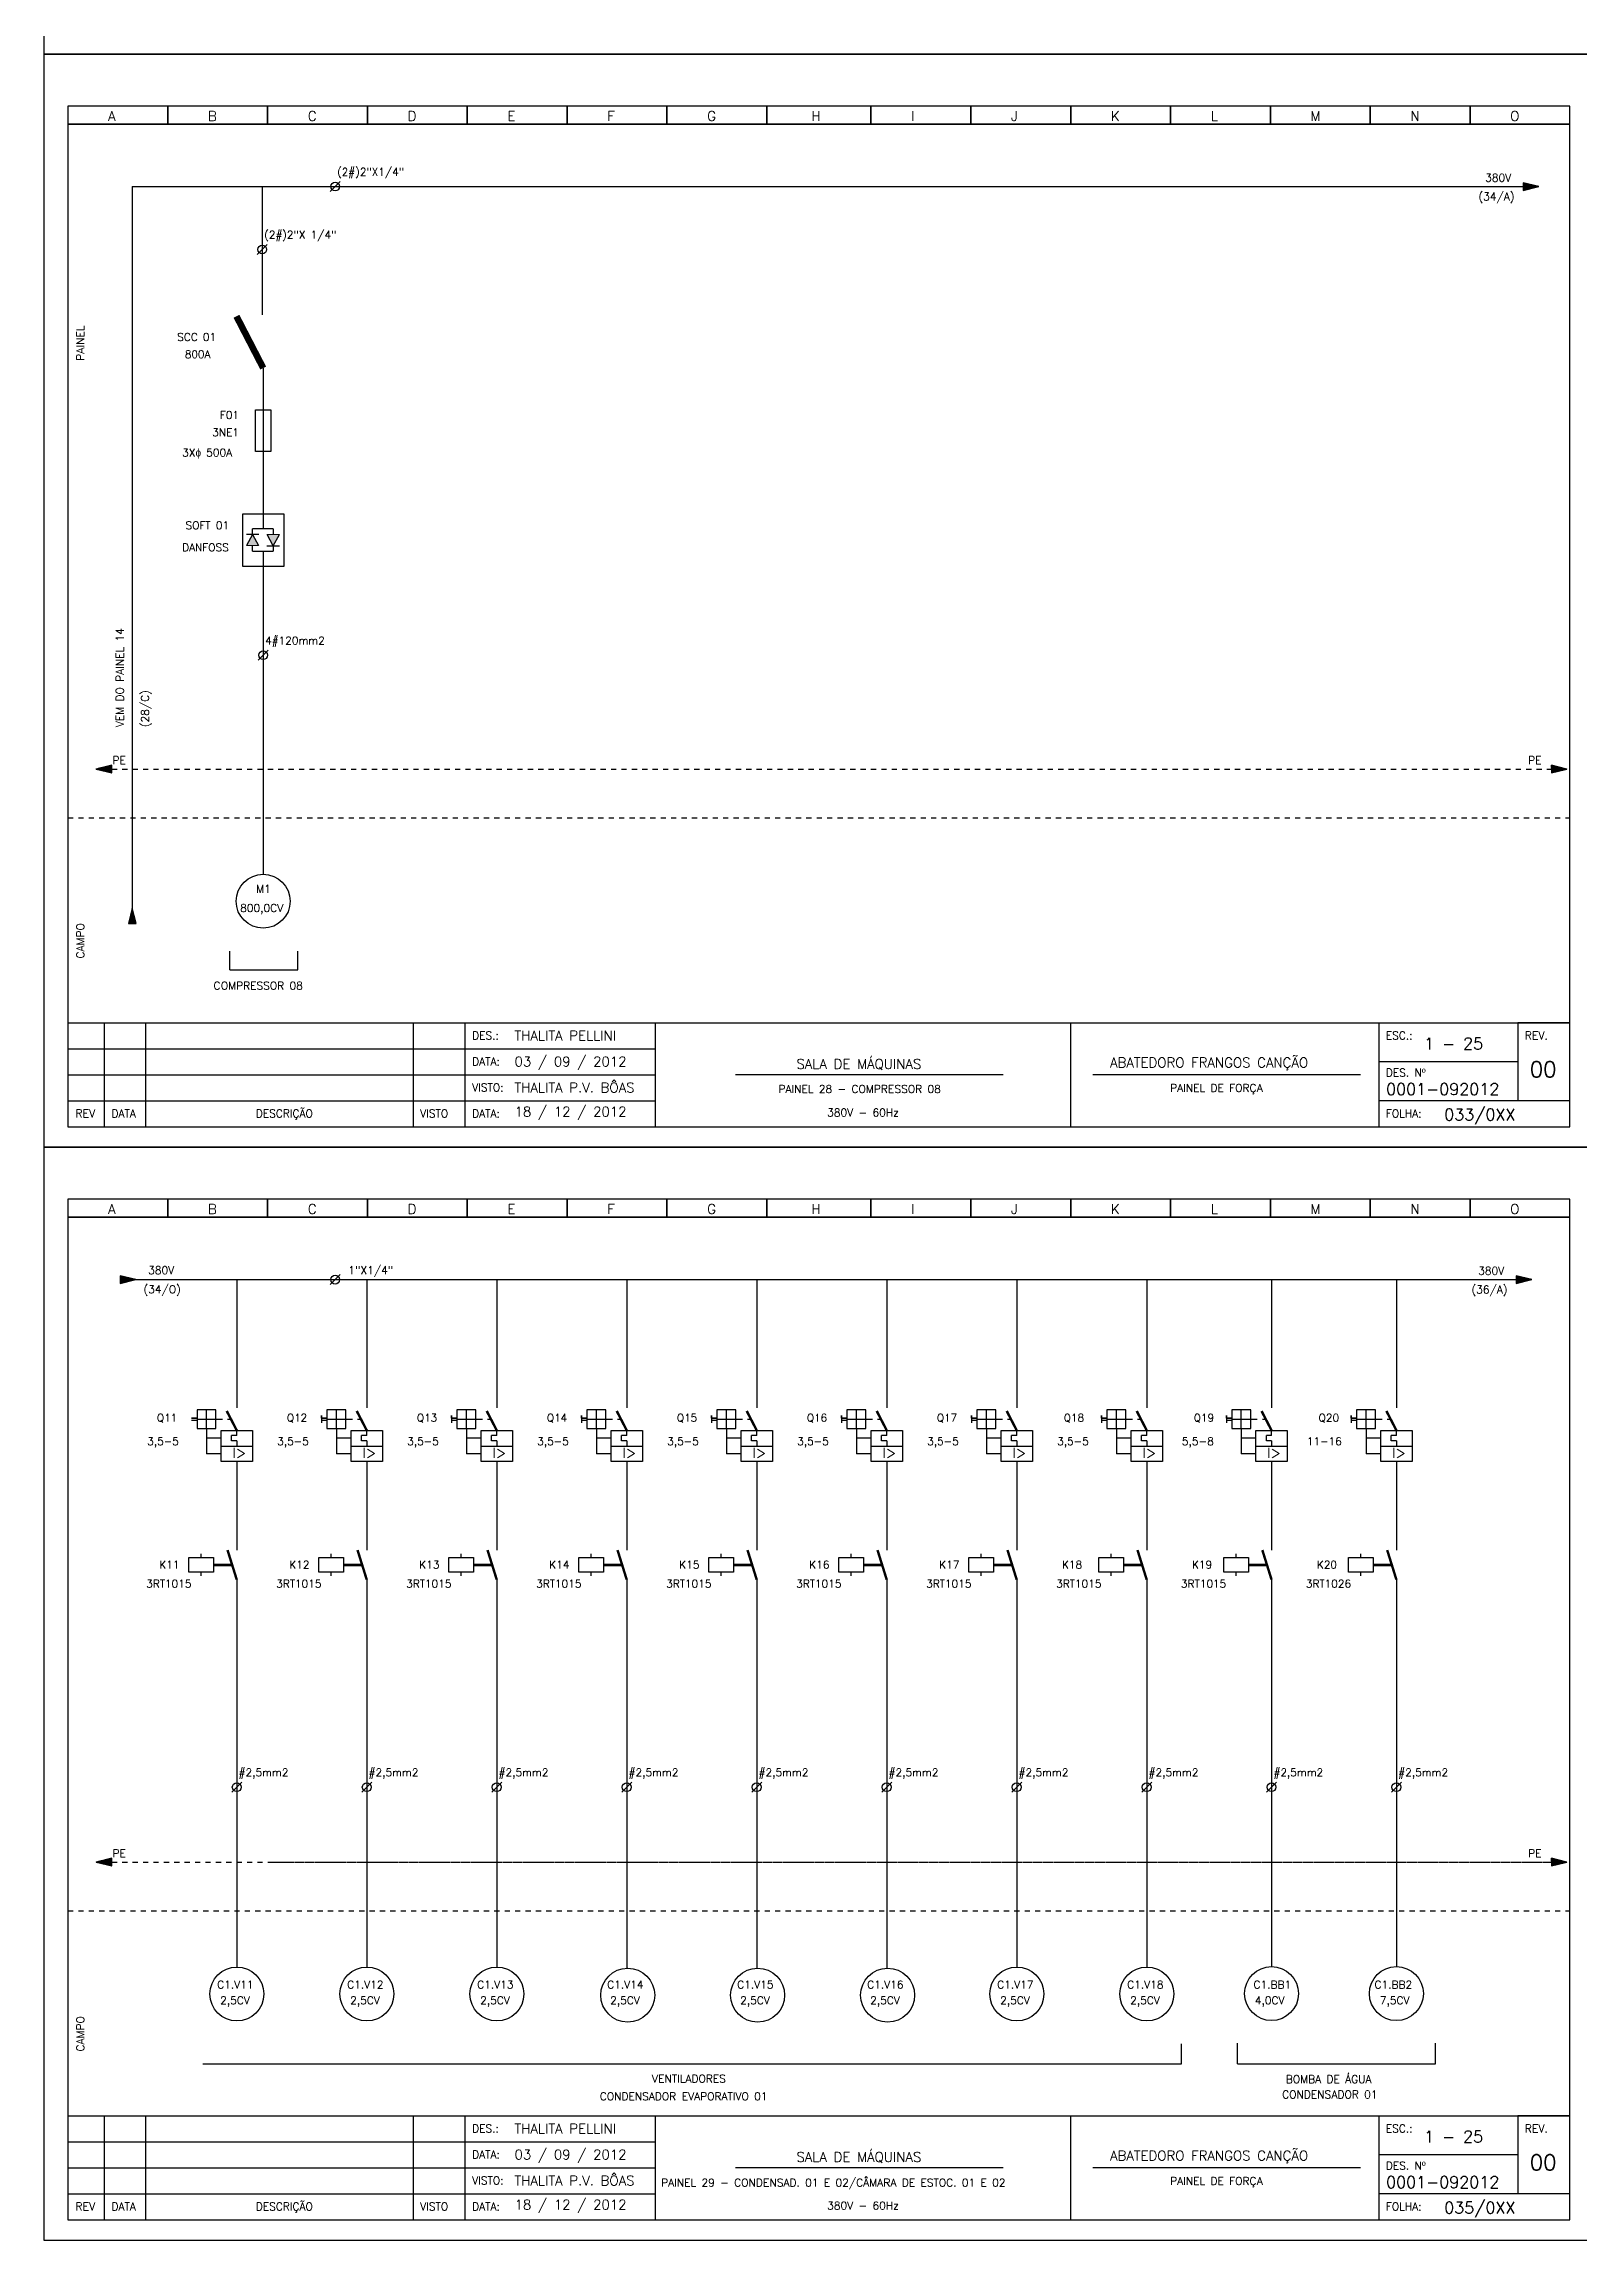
# Model space of a CAD drawing. Header units: millimetres. Extents: x 1974 to 2560, y 1429 to 1567.
# Drawn here: x 2202.2 to 2231.72, y 1470.58 to 1512.83 of the extents above; entities that cross this region are included whole.
import ezdxf

# ---------------------------------------------------------------- set-up
doc = ezdxf.new("R2010")
doc.units = ezdxf.units.MM
for name, pattern in [('DASHDOT2', [0.5, 0.25, -0.125, 0, -0.125]), ('DASHED', [0.75, 0.5, -0.25]), ('HIDDEN2', [0.1875, 0.125, -0.0625])]:
    doc.linetypes.add(name, pattern=pattern)
for name, color, linetype in [('1', 5, 'Continuous'), ('ALIMENTAÇÃO', 6, 'Continuous'), ('CONECTOR_SAK', 2, 'Continuous'), ('DISJUNTOR', 5, 'Continuous'), ('EQUIPAMENTOS', 5, 'Continuous'), ('MARGEM', 1, 'Continuous'), ('MOTORES', 5, 'Continuous'), ('PAINEL', 7, 'Continuous'), ('soft', 5, 'Continuous'), ('TERRA', 3, 'DASHED'), ('TEXTO', 4, 'Continuous'), ('TEXTO_2', 5, 'Continuous'), ('TIMBRE', 7, 'Continuous')]:
    doc.layers.add(name, color=color, linetype=linetype)
doc.styles.add('REGUA60', font='romans.shx', dxfattribs={"height": 2})
doc.styles.add('ROMANC', font='romanc.shx', dxfattribs={"height": 0.55})
doc.styles.add('ROMANS', font='romans.shx', dxfattribs={"height": 37})

# ---------------------------------------------------------------- blocks, each defined once
blk = doc.blocks.new('soft')
at = {"layer": 'soft'}
h = blk.add_hatch(color=7, dxfattribs=at)
h.paths.add_polyline_path([(-0.206, -0.385), (-0.323, -0.602), (-0.088, -0.602)])
h.paths.add_polyline_path([(0.194, -0.609), (0.312, -0.391), (0.077, -0.391)])
for p, q in [((0.403, 0), (-0.397, 0)), ((-0.397, 0), (-0.397, -1)), ((0.403, -1), (0.403, 0)), ((-0.206, -0.385), (-0.323, -0.602)), ((-0.206, -0.385), (-0.088, -0.602)), ((0.194, -0.609), (0.077, -0.391)), ((0.194, -0.609), (0.312, -0.391)), ((-0.397, -1), (0.403, -1))]:
    blk.add_line(p, q, dxfattribs=at)
at = {"layer": 'soft', "color": 7}
for p, q in [((0, 0), (0, -0.282)), ((-0.083, -0.385), (-0.323, -0.385)), ((-0.206, -0.385), (-0.206, -0.282)), ((0.194, -0.282), (-0.206, -0.282)), ((0.194, -0.282), (0.194, -0.391)), ((-0.206, -0.711), (-0.206, -0.602)), ((-0.206, -0.711), (0.194, -0.711)), ((0, -0.711), (0, -1)), ((0.072, -0.609), (0.312, -0.609)), ((0.194, -0.609), (0.194, -0.711))]:
    blk.add_line(p, q, dxfattribs=at)
at = {"layer": 'soft', "lineweight": 20}
for p, q in [((0.312, -0.391), (0.077, -0.391)), ((-0.323, -0.602), (-0.088, -0.602))]:
    blk.add_line(p, q, dxfattribs=at)

msp = doc.modelspace()

# ---------------------------------------------------------------- hatches: boundary and pattern name
at = {"layer": 'EQUIPAMENTOS'}
for points in [[(2230.95, 1510.084), (2230.65, 1510.159), (2230.65, 1510.009)], [(2203.975, 1495.907), (2203.9, 1496.207), (2203.825, 1495.907)], [(2203.975, 1495.907), (2203.9, 1496.207), (2203.825, 1495.907)], [(2203.968, 1489.059), (2203.668, 1489.134), (2203.668, 1488.984)], [(2230.815, 1489.059), (2230.515, 1489.134), (2230.515, 1488.984)]]:
    msp.add_hatch(color=256, dxfattribs=at).paths.add_polyline_path(points)
at = {"layer": 'TERRA'}
h = msp.add_hatch(dxfattribs=at)
h.set_pattern_fill('ANSI31', color=256, scale=0.004, angle=180, style=0)
h.set_pattern_definition([(225, (2260.4614149, 1547.50084864), (0.0003535533906, -0.0003535533906), [])])
h.paths.add_polyline_path([(2203.207, 1498.881), (2203.507, 1498.881), (2203.507, 1498.956)])
h.paths.add_polyline_path([(2203.507, 1498.806), (2203.507, 1498.881), (2203.207, 1498.881)])
h = msp.add_hatch(dxfattribs=at)
h.set_pattern_fill('ANSI31', color=256, scale=0.004, style=0)
h.set_pattern_definition([(45, (2174.2369607, 1450.2612611), (-0.0003535533906, 0.0003535533906), [])])
h.paths.add_polyline_path([(2231.491, 1498.881), (2231.191, 1498.881), (2231.191, 1498.806)])
h.paths.add_polyline_path([(2231.191, 1498.956), (2231.191, 1498.881), (2231.491, 1498.881)])
h = msp.add_hatch(dxfattribs=at)
h.set_pattern_fill('ANSI31', color=256, scale=0.004, angle=180, style=0)
h.set_pattern_definition([(225, (2260.4614149, 1526.47584864), (0.0003535533906, -0.0003535533906), [])])
h.paths.add_polyline_path([(2203.207, 1477.856), (2203.507, 1477.856), (2203.507, 1477.931)])
h.paths.add_polyline_path([(2203.507, 1477.781), (2203.507, 1477.856), (2203.207, 1477.856)])
h = msp.add_hatch(dxfattribs=at)
h.set_pattern_fill('ANSI31', color=256, scale=0.004, style=0)
h.set_pattern_definition([(45, (2174.2369607, 1429.2362611), (-0.0003535533906, 0.0003535533906), [])])
h.paths.add_polyline_path([(2231.491, 1477.856), (2231.191, 1477.856), (2231.191, 1477.781)])
h.paths.add_polyline_path([(2231.191, 1477.931), (2231.191, 1477.856), (2231.491, 1477.856)])

# ---------------------------------------------------------------- linework, layer by layer
for p, q in [((2205.778, 1495.016), (2205.778, 1495.38)), ((2205.778, 1495.016), (2207.085, 1495.016)), ((2207.085, 1495.016), (2207.085, 1495.38)), ((2231.547, 1493.997), (2230.547, 1493.997)), ((2224.076, 1473.973), (2224.076, 1474.36)), ((2225.156, 1473.973), (2225.156, 1474.369)), ((2228.963, 1473.973), (2228.963, 1474.369)), ((2205.255, 1473.973), (2224.076, 1473.973)), ((2225.156, 1473.973), (2228.963, 1473.973)), ((2231.547, 1472.972), (2230.547, 1472.972))]:
    msp.add_line(p, q)
at = {"layer": '1'}
for p, q in [((2205.145, 1486.396), (2205.041, 1486.396)), ((2205.041, 1486.396), (2205.145, 1486.396)), ((2205.041, 1486.354), (2205.145, 1486.354)), ((2205.509, 1486.557), (2205.145, 1486.557)), ((2205.145, 1486.557), (2205.145, 1486.193)), ((2205.145, 1486.375), (2205.509, 1486.375)), ((2205.145, 1486.193), (2205.509, 1486.193)), ((2205.327, 1486.193), (2205.327, 1486.557)), ((2205.509, 1486.193), (2205.509, 1486.557)), ((2207.541, 1486.448), (2207.541, 1486.302)), ((2207.541, 1486.396), (2207.541, 1486.448)), ((2207.645, 1486.396), (2207.541, 1486.396)), ((2207.541, 1486.396), (2207.645, 1486.396)), ((2207.541, 1486.354), (2207.645, 1486.354)), ((2208.009, 1486.557), (2207.645, 1486.557)), ((2207.645, 1486.557), (2207.645, 1486.193)), ((2207.645, 1486.375), (2208.009, 1486.375)), ((2207.645, 1486.193), (2208.009, 1486.193)), ((2207.827, 1486.193), (2207.827, 1486.557)), ((2208.009, 1486.193), (2208.009, 1486.557)), ((2210.041, 1486.448), (2210.041, 1486.302)), ((2210.041, 1486.396), (2210.041, 1486.448)), ((2210.145, 1486.396), (2210.041, 1486.396)), ((2210.041, 1486.396), (2210.145, 1486.396)), ((2210.041, 1486.354), (2210.145, 1486.354)), ((2210.509, 1486.557), (2210.145, 1486.557)), ((2210.145, 1486.557), (2210.145, 1486.193)), ((2210.145, 1486.375), (2210.509, 1486.375)), ((2210.145, 1486.193), (2210.509, 1486.193)), ((2210.327, 1486.193), (2210.327, 1486.557)), ((2210.509, 1486.193), (2210.509, 1486.557)), ((2212.541, 1486.448), (2212.541, 1486.302)), ((2212.541, 1486.396), (2212.541, 1486.448)), ((2212.645, 1486.396), (2212.541, 1486.396)), ((2212.541, 1486.396), (2212.645, 1486.396)), ((2212.541, 1486.354), (2212.645, 1486.354)), ((2213.009, 1486.557), (2212.645, 1486.557)), ((2212.645, 1486.557), (2212.645, 1486.193)), ((2212.645, 1486.375), (2213.009, 1486.375)), ((2212.645, 1486.193), (2213.009, 1486.193)), ((2212.827, 1486.193), (2212.827, 1486.557)), ((2213.009, 1486.193), (2213.009, 1486.557)), ((2215.041, 1486.448), (2215.041, 1486.302)), ((2215.041, 1486.396), (2215.041, 1486.448)), ((2215.145, 1486.396), (2215.041, 1486.396)), ((2215.041, 1486.396), (2215.145, 1486.396)), ((2215.041, 1486.354), (2215.145, 1486.354)), ((2215.509, 1486.557), (2215.145, 1486.557)), ((2215.145, 1486.557), (2215.145, 1486.193)), ((2215.145, 1486.375), (2215.509, 1486.375)), ((2215.145, 1486.193), (2215.509, 1486.193)), ((2215.327, 1486.193), (2215.327, 1486.557)), ((2215.509, 1486.193), (2215.509, 1486.557)), ((2217.541, 1486.448), (2217.541, 1486.302)), ((2217.541, 1486.396), (2217.541, 1486.448)), ((2217.645, 1486.396), (2217.541, 1486.396)), ((2217.541, 1486.396), (2217.645, 1486.396)), ((2217.541, 1486.354), (2217.645, 1486.354)), ((2218.009, 1486.557), (2217.645, 1486.557)), ((2217.645, 1486.557), (2217.645, 1486.193)), ((2217.645, 1486.375), (2218.009, 1486.375)), ((2217.645, 1486.193), (2218.009, 1486.193)), ((2217.827, 1486.193), (2217.827, 1486.557)), ((2218.009, 1486.193), (2218.009, 1486.557)), ((2220.041, 1486.448), (2220.041, 1486.302)), ((2220.041, 1486.396), (2220.041, 1486.448)), ((2220.145, 1486.396), (2220.041, 1486.396)), ((2220.041, 1486.396), (2220.145, 1486.396)), ((2220.041, 1486.354), (2220.145, 1486.354)), ((2220.509, 1486.557), (2220.145, 1486.557)), ((2220.145, 1486.557), (2220.145, 1486.193)), ((2220.145, 1486.375), (2220.509, 1486.375)), ((2220.145, 1486.193), (2220.509, 1486.193)), ((2220.327, 1486.193), (2220.327, 1486.557)), ((2220.509, 1486.193), (2220.509, 1486.557)), ((2222.541, 1486.448), (2222.541, 1486.302)), ((2222.541, 1486.396), (2222.541, 1486.448)), ((2222.645, 1486.396), (2222.541, 1486.396)), ((2222.541, 1486.396), (2222.645, 1486.396)), ((2222.541, 1486.354), (2222.645, 1486.354)), ((2223.009, 1486.557), (2222.645, 1486.557)), ((2222.645, 1486.557), (2222.645, 1486.193)), ((2222.645, 1486.375), (2223.009, 1486.375)), ((2222.645, 1486.193), (2223.009, 1486.193)), ((2222.827, 1486.193), (2222.827, 1486.557)), ((2223.009, 1486.193), (2223.009, 1486.557)), ((2224.942, 1486.448), (2224.942, 1486.302)), ((2224.942, 1486.396), (2224.942, 1486.448)), ((2225.046, 1486.396), (2224.942, 1486.396)), ((2224.942, 1486.396), (2225.046, 1486.396)), ((2224.942, 1486.354), (2225.046, 1486.354)), ((2225.41, 1486.557), (2225.046, 1486.557)), ((2225.046, 1486.557), (2225.046, 1486.193)), ((2225.046, 1486.375), (2225.41, 1486.375)), ((2225.046, 1486.193), (2225.41, 1486.193)), ((2225.228, 1486.193), (2225.228, 1486.557)), ((2225.41, 1486.193), (2225.41, 1486.557)), ((2227.343, 1486.448), (2227.343, 1486.302)), ((2227.343, 1486.396), (2227.343, 1486.448)), ((2227.447, 1486.396), (2227.343, 1486.396)), ((2227.343, 1486.396), (2227.447, 1486.396)), ((2227.343, 1486.354), (2227.447, 1486.354)), ((2227.811, 1486.557), (2227.447, 1486.557)), ((2227.447, 1486.557), (2227.447, 1486.193)), ((2227.447, 1486.375), (2227.811, 1486.375)), ((2227.447, 1486.193), (2227.811, 1486.193)), ((2227.629, 1486.193), (2227.629, 1486.557)), ((2227.811, 1486.193), (2227.811, 1486.557))]:
    msp.add_line(p, q, dxfattribs=at)
at = {"layer": 'ALIMENTAÇÃO', "color": 6}
for p, q in [((2206.4, 1510.084), (2206.4, 1507.62)), ((2206.418, 1506.594), (2206.418, 1503.498)), ((2206.418, 1503.068), (2206.418, 1496.858)), ((2205.909, 1489.059), (2205.909, 1486.595)), ((2208.409, 1489.059), (2208.409, 1486.595)), ((2210.909, 1489.059), (2210.909, 1486.595)), ((2213.409, 1489.059), (2213.409, 1486.595)), ((2215.909, 1489.059), (2215.909, 1486.595)), ((2218.409, 1489.059), (2218.409, 1486.595)), ((2220.909, 1489.059), (2220.909, 1486.595)), ((2223.409, 1489.059), (2223.409, 1486.595)), ((2225.81, 1489.059), (2225.81, 1486.595)), ((2228.211, 1489.059), (2228.211, 1486.595)), ((2205.909, 1485.557), (2205.909, 1483.852)), ((2208.409, 1485.557), (2208.409, 1483.852)), ((2210.909, 1485.557), (2210.909, 1483.852)), ((2213.409, 1485.557), (2213.409, 1483.852)), ((2215.909, 1485.557), (2215.909, 1483.852)), ((2218.409, 1485.557), (2218.409, 1483.852)), ((2220.909, 1485.557), (2220.909, 1483.852)), ((2223.409, 1485.557), (2223.409, 1483.852)), ((2225.81, 1485.557), (2225.81, 1483.852)), ((2228.211, 1485.557), (2228.211, 1483.852)), ((2205.909, 1483.289), (2205.909, 1475.837)), ((2208.409, 1483.289), (2208.409, 1475.837)), ((2210.909, 1483.289), (2210.909, 1475.837)), ((2213.409, 1483.289), (2213.409, 1475.814)), ((2215.909, 1483.289), (2215.909, 1475.814)), ((2218.409, 1483.289), (2218.409, 1475.814)), ((2220.909, 1483.289), (2220.909, 1475.837)), ((2223.409, 1483.289), (2223.409, 1475.837)), ((2225.81, 1483.289), (2225.81, 1479.295)), ((2228.211, 1483.289), (2228.211, 1479.295)), ((2225.81, 1479.295), (2225.81, 1475.846)), ((2228.211, 1479.295), (2228.211, 1475.846))]:
    msp.add_line(p, q, dxfattribs=at)
at = {"layer": 'CONECTOR_SAK'}
for p, q in [((2207.898, 1510.181), (2207.707, 1509.988)), ((2206.496, 1508.971), (2206.305, 1508.778)), ((2206.514, 1501.165), (2206.323, 1500.973)), ((2207.898, 1489.156), (2207.707, 1488.963)), ((2206.005, 1479.392), (2205.814, 1479.199)), ((2208.505, 1479.392), (2208.314, 1479.199)), ((2211.005, 1479.392), (2210.814, 1479.199)), ((2213.505, 1479.392), (2213.314, 1479.199)), ((2216.005, 1479.392), (2215.814, 1479.199)), ((2218.505, 1479.392), (2218.314, 1479.199)), ((2221.005, 1479.392), (2220.814, 1479.199)), ((2223.505, 1479.392), (2223.314, 1479.199)), ((2225.906, 1479.392), (2225.715, 1479.199)), ((2228.307, 1479.392), (2228.116, 1479.199))]:
    msp.add_line(p, q, dxfattribs=at)
for centre in [(2207.802, 1510.084), (2206.4, 1508.874), (2206.418, 1501.069), (2207.802, 1489.059), (2205.909, 1479.295), (2208.409, 1479.295), (2210.909, 1479.295), (2213.409, 1479.295), (2215.909, 1479.295), (2218.409, 1479.295), (2220.909, 1479.295), (2223.409, 1479.295), (2225.81, 1479.295), (2228.211, 1479.295)]:
    msp.add_circle(centre, 0.0846, dxfattribs=at)
at = {"layer": 'DISJUNTOR'}
for p, q in [((2205.327, 1486.193), (2205.327, 1485.707)), ((2205.91, 1486.058), (2205.91, 1486.158)), ((2207.827, 1486.193), (2207.827, 1485.707)), ((2208.41, 1486.058), (2208.41, 1486.158)), ((2210.327, 1486.193), (2210.327, 1485.707)), ((2210.91, 1486.058), (2210.91, 1486.158)), ((2212.827, 1486.193), (2212.827, 1485.707)), ((2213.41, 1486.058), (2213.41, 1486.158)), ((2215.327, 1486.193), (2215.327, 1485.707)), ((2215.91, 1486.058), (2215.91, 1486.158)), ((2217.827, 1486.193), (2217.827, 1485.707)), ((2218.41, 1486.058), (2218.41, 1486.158)), ((2220.327, 1486.193), (2220.327, 1485.707)), ((2220.91, 1486.058), (2220.91, 1486.158)), ((2222.827, 1486.193), (2222.827, 1485.707)), ((2223.41, 1486.058), (2223.41, 1486.158)), ((2225.228, 1486.193), (2225.228, 1485.707)), ((2225.811, 1486.058), (2225.811, 1486.158)), ((2227.629, 1486.193), (2227.629, 1485.707)), ((2228.212, 1486.058), (2228.212, 1486.158)), ((2205.609, 1486.007), (2205.327, 1486.007)), ((2205.61, 1485.858), (2206.21, 1485.858)), ((2205.91, 1486.058), (2205.81, 1486.058)), ((2205.81, 1485.958), (2205.81, 1486.058)), ((2205.91, 1485.958), (2205.81, 1485.958)), ((2205.91, 1485.958), (2205.91, 1485.858)), ((2208.109, 1486.007), (2207.827, 1486.007)), ((2208.11, 1485.858), (2208.71, 1485.858)), ((2208.41, 1486.058), (2208.31, 1486.058)), ((2208.31, 1485.958), (2208.31, 1486.058)), ((2208.41, 1485.958), (2208.31, 1485.958)), ((2208.41, 1485.958), (2208.41, 1485.858)), ((2210.609, 1486.007), (2210.327, 1486.007)), ((2210.61, 1485.858), (2211.21, 1485.858)), ((2210.91, 1486.058), (2210.81, 1486.058)), ((2210.81, 1485.958), (2210.81, 1486.058)), ((2210.91, 1485.958), (2210.81, 1485.958)), ((2210.91, 1485.958), (2210.91, 1485.858)), ((2213.109, 1486.007), (2212.827, 1486.007)), ((2213.11, 1485.858), (2213.71, 1485.858)), ((2213.41, 1486.058), (2213.31, 1486.058)), ((2213.31, 1485.958), (2213.31, 1486.058)), ((2213.41, 1485.958), (2213.31, 1485.958)), ((2213.41, 1485.958), (2213.41, 1485.858)), ((2215.609, 1486.007), (2215.327, 1486.007)), ((2215.61, 1485.858), (2216.21, 1485.858)), ((2215.91, 1486.058), (2215.81, 1486.058)), ((2215.81, 1485.958), (2215.81, 1486.058)), ((2215.91, 1485.958), (2215.81, 1485.958)), ((2215.91, 1485.958), (2215.91, 1485.858)), ((2218.109, 1486.007), (2217.827, 1486.007)), ((2218.11, 1485.858), (2218.71, 1485.858)), ((2218.41, 1486.058), (2218.31, 1486.058)), ((2218.31, 1485.958), (2218.31, 1486.058)), ((2218.41, 1485.958), (2218.31, 1485.958)), ((2218.41, 1485.958), (2218.41, 1485.858)), ((2220.609, 1486.007), (2220.327, 1486.007)), ((2220.61, 1485.858), (2221.21, 1485.858)), ((2220.91, 1486.058), (2220.81, 1486.058)), ((2220.81, 1485.958), (2220.81, 1486.058)), ((2220.91, 1485.958), (2220.81, 1485.958)), ((2220.91, 1485.958), (2220.91, 1485.858)), ((2223.109, 1486.007), (2222.827, 1486.007)), ((2223.11, 1485.858), (2223.71, 1485.858)), ((2223.41, 1486.058), (2223.31, 1486.058)), ((2223.31, 1485.958), (2223.31, 1486.058)), ((2223.41, 1485.958), (2223.31, 1485.958)), ((2223.41, 1485.958), (2223.41, 1485.858)), ((2225.51, 1486.007), (2225.228, 1486.007)), ((2225.511, 1485.858), (2226.111, 1485.858)), ((2225.811, 1486.058), (2225.711, 1486.058)), ((2225.711, 1485.958), (2225.711, 1486.058)), ((2225.811, 1485.958), (2225.711, 1485.958)), ((2225.811, 1485.958), (2225.811, 1485.858)), ((2227.911, 1486.007), (2227.629, 1486.007)), ((2227.912, 1485.858), (2228.512, 1485.858)), ((2228.212, 1486.058), (2228.112, 1486.058)), ((2228.112, 1485.958), (2228.112, 1486.058)), ((2228.212, 1485.958), (2228.112, 1485.958)), ((2228.212, 1485.958), (2228.212, 1485.858)), ((2205.609, 1485.707), (2205.327, 1485.707)), ((2208.109, 1485.707), (2207.827, 1485.707)), ((2210.609, 1485.707), (2210.327, 1485.707)), ((2213.109, 1485.707), (2212.827, 1485.707)), ((2215.609, 1485.707), (2215.327, 1485.707)), ((2218.109, 1485.707), (2217.827, 1485.707)), ((2220.609, 1485.707), (2220.327, 1485.707)), ((2223.109, 1485.707), (2222.827, 1485.707)), ((2225.51, 1485.707), (2225.228, 1485.707)), ((2227.911, 1485.707), (2227.629, 1485.707))]:
    msp.add_line(p, q, dxfattribs=at)
at = {"layer": 'DISJUNTOR', "linetype": 'HIDDEN2'}
for p, q in [((2205.509, 1486.375), (2205.809, 1486.375)), ((2208.009, 1486.375), (2208.309, 1486.375)), ((2210.509, 1486.375), (2210.809, 1486.375)), ((2213.009, 1486.375), (2213.309, 1486.375)), ((2215.509, 1486.375), (2215.809, 1486.375)), ((2218.009, 1486.375), (2218.309, 1486.375)), ((2220.509, 1486.375), (2220.809, 1486.375)), ((2223.009, 1486.375), (2223.309, 1486.375)), ((2225.41, 1486.375), (2225.71, 1486.375)), ((2227.811, 1486.375), (2228.111, 1486.375))]:
    msp.add_line(p, q, dxfattribs=at)
at = {"layer": 'DISJUNTOR'}
for points, const_width in [([(2206.418, 1506.594), (2205.904, 1507.589)], 0.126), ([(2205.91, 1486.158), (2205.717, 1486.532)], 0.0472), ([(2208.41, 1486.158), (2208.217, 1486.532)], 0.0472), ([(2210.91, 1486.158), (2210.717, 1486.532)], 0.0472), ([(2213.41, 1486.158), (2213.217, 1486.532)], 0.0472), ([(2215.91, 1486.158), (2215.717, 1486.532)], 0.0472), ([(2218.41, 1486.158), (2218.217, 1486.532)], 0.0472), ([(2220.91, 1486.158), (2220.717, 1486.532)], 0.0472), ([(2223.41, 1486.158), (2223.217, 1486.532)], 0.0472), ([(2225.811, 1486.158), (2225.618, 1486.532)], 0.0472), ([(2228.212, 1486.158), (2228.019, 1486.532)], 0.0472)]:
    msp.add_lwpolyline(points, dxfattribs=dict(at, const_width=const_width))
for points in [[(2205.61, 1486.158), (2206.21, 1486.158), (2206.21, 1485.558), (2205.61, 1485.558)], [(2208.11, 1486.158), (2208.71, 1486.158), (2208.71, 1485.558), (2208.11, 1485.558)], [(2210.61, 1486.158), (2211.21, 1486.158), (2211.21, 1485.558), (2210.61, 1485.558)], [(2213.11, 1486.158), (2213.71, 1486.158), (2213.71, 1485.558), (2213.11, 1485.558)], [(2215.61, 1486.158), (2216.21, 1486.158), (2216.21, 1485.558), (2215.61, 1485.558)], [(2218.11, 1486.158), (2218.71, 1486.158), (2218.71, 1485.558), (2218.11, 1485.558)], [(2220.61, 1486.158), (2221.21, 1486.158), (2221.21, 1485.558), (2220.61, 1485.558)], [(2223.11, 1486.158), (2223.71, 1486.158), (2223.71, 1485.558), (2223.11, 1485.558)], [(2225.511, 1486.158), (2226.111, 1486.158), (2226.111, 1485.558), (2225.511, 1485.558)], [(2227.912, 1486.158), (2228.512, 1486.158), (2228.512, 1485.558), (2227.912, 1485.558)]]:
    msp.add_lwpolyline(points, close=True, dxfattribs=at)
at = {"layer": 'EQUIPAMENTOS'}
for p, q in [((2203.9, 1510.084), (2230.95, 1510.084)), ((2203.968, 1489.059), (2230.815, 1489.059)), ((2205.227, 1483.713), (2205.227, 1483.784)), ((2207.727, 1483.713), (2207.727, 1483.784)), ((2210.227, 1483.713), (2210.227, 1483.784)), ((2212.727, 1483.713), (2212.727, 1483.784)), ((2215.227, 1483.713), (2215.227, 1483.784)), ((2217.727, 1483.713), (2217.727, 1483.784)), ((2220.227, 1483.713), (2220.227, 1483.784)), ((2222.727, 1483.713), (2222.727, 1483.784)), ((2225.128, 1483.713), (2225.128, 1483.784)), ((2227.529, 1483.713), (2227.529, 1483.784)), ((2205.227, 1483.363), (2205.227, 1483.434)), ((2205.465, 1483.583), (2205.817, 1483.583)), ((2205.465, 1483.563), (2205.824, 1483.563)), ((2207.727, 1483.363), (2207.727, 1483.434)), ((2207.965, 1483.583), (2208.317, 1483.583)), ((2207.965, 1483.563), (2208.324, 1483.563)), ((2210.227, 1483.363), (2210.227, 1483.434)), ((2210.465, 1483.583), (2210.817, 1483.583)), ((2210.465, 1483.563), (2210.824, 1483.563)), ((2212.727, 1483.363), (2212.727, 1483.434)), ((2212.965, 1483.583), (2213.317, 1483.583)), ((2212.965, 1483.563), (2213.324, 1483.563)), ((2215.227, 1483.363), (2215.227, 1483.434)), ((2215.465, 1483.583), (2215.817, 1483.583)), ((2215.465, 1483.563), (2215.824, 1483.563)), ((2217.727, 1483.363), (2217.727, 1483.434)), ((2217.965, 1483.583), (2218.317, 1483.583)), ((2217.965, 1483.563), (2218.324, 1483.563)), ((2220.227, 1483.363), (2220.227, 1483.434)), ((2220.465, 1483.583), (2220.817, 1483.583)), ((2220.465, 1483.563), (2220.824, 1483.563)), ((2222.727, 1483.363), (2222.727, 1483.434)), ((2222.965, 1483.583), (2223.317, 1483.583)), ((2222.965, 1483.563), (2223.324, 1483.563)), ((2225.128, 1483.363), (2225.128, 1483.434)), ((2225.366, 1483.583), (2225.718, 1483.583)), ((2225.366, 1483.563), (2225.725, 1483.563)), ((2227.529, 1483.363), (2227.529, 1483.434)), ((2227.767, 1483.583), (2228.119, 1483.583)), ((2227.767, 1483.563), (2228.125, 1483.563))]:
    msp.add_line(p, q, dxfattribs=at)
for points in [[(2230.65, 1510.009), (2230.95, 1510.084), (2230.65, 1510.159), (2230.65, 1510.009)], [(2203.975, 1495.907), (2203.9, 1496.207), (2203.825, 1495.907), (2203.975, 1495.907)], [(2203.668, 1488.984), (2203.968, 1489.059), (2203.668, 1489.134), (2203.668, 1488.984)], [(2230.515, 1488.984), (2230.815, 1489.059), (2230.515, 1489.134), (2230.515, 1488.984)]]:
    msp.add_lwpolyline(points, dxfattribs=at)
for points in [[(2206.268, 1505.788), (2206.568, 1505.788), (2206.568, 1504.988), (2206.268, 1504.988)], [(2204.989, 1483.434), (2204.989, 1483.713), (2205.465, 1483.713), (2205.465, 1483.434)], [(2207.489, 1483.434), (2207.489, 1483.713), (2207.965, 1483.713), (2207.965, 1483.434)], [(2209.989, 1483.434), (2209.989, 1483.713), (2210.465, 1483.713), (2210.465, 1483.434)], [(2212.489, 1483.434), (2212.489, 1483.713), (2212.965, 1483.713), (2212.965, 1483.434)], [(2214.989, 1483.434), (2214.989, 1483.713), (2215.465, 1483.713), (2215.465, 1483.434)], [(2217.489, 1483.434), (2217.489, 1483.713), (2217.965, 1483.713), (2217.965, 1483.434)], [(2219.989, 1483.434), (2219.989, 1483.713), (2220.465, 1483.713), (2220.465, 1483.434)], [(2222.489, 1483.434), (2222.489, 1483.713), (2222.965, 1483.713), (2222.965, 1483.434)], [(2224.89, 1483.434), (2224.89, 1483.713), (2225.366, 1483.713), (2225.366, 1483.434)], [(2227.291, 1483.434), (2227.291, 1483.713), (2227.767, 1483.713), (2227.767, 1483.434)]]:
    msp.add_lwpolyline(points, close=True, dxfattribs=at)
at = {"layer": 'EQUIPAMENTOS', "const_width": 0.0472}
for points in [[(2205.909, 1483.289), (2205.732, 1483.857)], [(2208.409, 1483.289), (2208.232, 1483.857)], [(2210.909, 1483.289), (2210.732, 1483.857)], [(2213.409, 1483.289), (2213.232, 1483.857)], [(2215.909, 1483.289), (2215.732, 1483.857)], [(2218.409, 1483.289), (2218.232, 1483.857)], [(2220.909, 1483.289), (2220.732, 1483.857)], [(2223.409, 1483.289), (2223.232, 1483.857)], [(2225.81, 1483.289), (2225.633, 1483.857)], [(2228.211, 1483.289), (2228.034, 1483.857)]]:
    msp.add_lwpolyline(points, dxfattribs=at)
at = {"layer": 'MARGEM', "color": 7}
for points in [[(2202.201, 1512.634), (2231.901, 1512.634), (2231.901, 1533.659), (2202.201, 1533.659)], [(2202.201, 1491.609), (2231.901, 1491.609), (2231.901, 1512.634), (2202.201, 1512.634)], [(2202.201, 1470.584), (2231.901, 1470.584), (2231.901, 1491.609), (2202.201, 1491.609)]]:
    msp.add_lwpolyline(points, close=True, dxfattribs=at)
at = {"layer": 'MOTORES'}
for centre in [(2206.418, 1496.338), (2205.912, 1475.318), (2208.412, 1475.318), (2210.912, 1475.318), (2213.429, 1475.295), (2215.927, 1475.295), (2218.427, 1475.295), (2220.912, 1475.318), (2223.412, 1475.318), (2225.81, 1475.326), (2228.211, 1475.326)]:
    msp.add_circle(centre, 0.519, dxfattribs=at)
at = {"layer": 'PAINEL', "color": 12, "linetype": 'HIDDEN2', "ltscale": 0.005}
for p, q in [((2202.663, 1497.941), (2231.547, 1497.941)), ((2202.663, 1476.916), (2231.547, 1476.916))]:
    msp.add_line(p, q, dxfattribs=at)
at = {"layer": 'soft'}
msp.add_line((2203.9, 1510.084), (2203.9, 1496.207), dxfattribs=at)
at = {"layer": 'TERRA', "linetype": 'DASHDOT2', "ltscale": 0.0025}
for p, q in [((2203.507, 1498.881), (2231.191, 1498.881)), ((2203.507, 1477.856), (2231.191, 1477.856)), ((2203.507, 1477.856), (2231.191, 1477.856)), ((2206.618, 1477.856), (2231.491, 1477.856))]:
    msp.add_line(p, q, dxfattribs=at)
at = {"layer": 'TERRA'}
for points in [[(2203.507, 1498.956), (2203.207, 1498.881), (2203.507, 1498.806), (2203.507, 1498.956)], [(2203.507, 1498.956), (2203.207, 1498.881), (2203.507, 1498.806), (2203.507, 1498.956)], [(2231.191, 1498.806), (2231.491, 1498.881), (2231.191, 1498.956), (2231.191, 1498.806)], [(2231.191, 1498.806), (2231.491, 1498.881), (2231.191, 1498.956), (2231.191, 1498.806)], [(2203.507, 1477.931), (2203.207, 1477.856), (2203.507, 1477.781), (2203.507, 1477.931)], [(2203.507, 1477.931), (2203.207, 1477.856), (2203.507, 1477.781), (2203.507, 1477.931)], [(2231.191, 1477.781), (2231.491, 1477.856), (2231.191, 1477.931), (2231.191, 1477.781)], [(2231.191, 1477.781), (2231.491, 1477.856), (2231.191, 1477.931), (2231.191, 1477.781)]]:
    msp.add_lwpolyline(points, dxfattribs=at)
at = {"layer": 'TIMBRE', "color": 12}
for p, q in [((2231.547, 1511.634), (2202.663, 1511.634)), ((2231.547, 1490.609), (2202.663, 1490.609))]:
    msp.add_line(p, q, dxfattribs=at)
at = {"layer": 'TIMBRE'}
for p, q in [((2202.663, 1493.997), (2231.547, 1493.997)), ((2203.363, 1491.997), (2203.363, 1493.997)), ((2204.163, 1491.997), (2204.163, 1493.997)), ((2209.301, 1493.997), (2209.301, 1491.997)), ((2210.301, 1491.997), (2210.301, 1493.997)), ((2213.954, 1493.997), (2213.954, 1491.997)), ((2221.944, 1493.997), (2221.944, 1491.997)), ((2227.872, 1493.997), (2227.872, 1491.997)), ((2230.547, 1493.997), (2230.547, 1492.497)), ((2202.663, 1493.497), (2213.954, 1493.497)), ((2202.663, 1492.997), (2213.954, 1492.997)), ((2220.648, 1492.997), (2215.504, 1492.997)), ((2227.519, 1492.997), (2222.376, 1492.997)), ((2230.547, 1493.247), (2227.872, 1493.247)), ((2202.663, 1492.497), (2213.954, 1492.497)), ((2231.547, 1492.497), (2227.872, 1492.497)), ((2202.663, 1472.972), (2231.547, 1472.972)), ((2203.363, 1470.972), (2203.363, 1472.972)), ((2204.163, 1470.972), (2204.163, 1472.972)), ((2209.301, 1472.972), (2209.301, 1470.972)), ((2210.301, 1470.972), (2210.301, 1472.972)), ((2213.954, 1472.972), (2213.954, 1470.972)), ((2221.944, 1472.972), (2221.944, 1470.972)), ((2227.872, 1472.972), (2227.872, 1470.972)), ((2230.547, 1472.972), (2230.547, 1471.472)), ((2202.663, 1472.472), (2213.954, 1472.472)), ((2230.547, 1472.222), (2227.872, 1472.222)), ((2202.663, 1471.972), (2213.954, 1471.972)), ((2220.648, 1471.972), (2215.504, 1471.972)), ((2227.519, 1471.972), (2222.376, 1471.972)), ((2202.663, 1471.472), (2213.954, 1471.472)), ((2231.547, 1471.472), (2227.872, 1471.472))]:
    msp.add_line(p, q, dxfattribs=at)
at = {"layer": 'TIMBRE', "color": 12}
for points in [[(2202.663, 1511.284), (2204.583, 1511.284), (2204.583, 1511.634), (2202.663, 1511.634)], [(2204.583, 1511.284), (2206.503, 1511.284), (2206.503, 1511.634), (2204.583, 1511.634)], [(2206.503, 1511.284), (2208.423, 1511.284), (2208.423, 1511.634), (2206.503, 1511.634)], [(2208.423, 1511.284), (2210.343, 1511.284), (2210.343, 1511.634), (2208.423, 1511.634)], [(2210.343, 1511.284), (2212.263, 1511.284), (2212.263, 1511.634), (2210.343, 1511.634)], [(2212.263, 1511.284), (2214.183, 1511.284), (2214.183, 1511.634), (2212.263, 1511.634)], [(2214.183, 1511.284), (2216.103, 1511.284), (2216.103, 1511.634), (2214.183, 1511.634)], [(2216.103, 1511.284), (2218.107, 1511.284), (2218.107, 1511.634), (2216.103, 1511.634)], [(2218.107, 1511.284), (2220.027, 1511.284), (2220.027, 1511.634), (2218.107, 1511.634)], [(2220.027, 1511.284), (2221.947, 1511.284), (2221.947, 1511.634), (2220.027, 1511.634)], [(2221.947, 1511.284), (2223.867, 1511.284), (2223.867, 1511.634), (2221.947, 1511.634)], [(2223.867, 1511.284), (2225.787, 1511.284), (2225.787, 1511.634), (2223.867, 1511.634)], [(2225.787, 1511.284), (2227.707, 1511.284), (2227.707, 1511.634), (2225.787, 1511.634)], [(2227.707, 1511.284), (2229.627, 1511.284), (2229.627, 1511.634), (2227.707, 1511.634)], [(2229.627, 1511.284), (2231.547, 1511.284), (2231.547, 1511.634), (2229.627, 1511.634)], [(2202.663, 1491.997), (2231.547, 1491.997), (2231.547, 1511.284), (2202.663, 1511.284)], [(2202.663, 1490.259), (2204.583, 1490.259), (2204.583, 1490.609), (2202.663, 1490.609)], [(2204.583, 1490.259), (2206.503, 1490.259), (2206.503, 1490.609), (2204.583, 1490.609)], [(2206.503, 1490.259), (2208.423, 1490.259), (2208.423, 1490.609), (2206.503, 1490.609)], [(2208.423, 1490.259), (2210.343, 1490.259), (2210.343, 1490.609), (2208.423, 1490.609)], [(2210.343, 1490.259), (2212.263, 1490.259), (2212.263, 1490.609), (2210.343, 1490.609)], [(2212.263, 1490.259), (2214.183, 1490.259), (2214.183, 1490.609), (2212.263, 1490.609)], [(2214.183, 1490.259), (2216.103, 1490.259), (2216.103, 1490.609), (2214.183, 1490.609)], [(2216.103, 1490.259), (2218.107, 1490.259), (2218.107, 1490.609), (2216.103, 1490.609)], [(2218.107, 1490.259), (2220.027, 1490.259), (2220.027, 1490.609), (2218.107, 1490.609)], [(2220.027, 1490.259), (2221.947, 1490.259), (2221.947, 1490.609), (2220.027, 1490.609)], [(2221.947, 1490.259), (2223.867, 1490.259), (2223.867, 1490.609), (2221.947, 1490.609)], [(2223.867, 1490.259), (2225.787, 1490.259), (2225.787, 1490.609), (2223.867, 1490.609)], [(2225.787, 1490.259), (2227.707, 1490.259), (2227.707, 1490.609), (2225.787, 1490.609)], [(2227.707, 1490.259), (2229.627, 1490.259), (2229.627, 1490.609), (2227.707, 1490.609)], [(2229.627, 1490.259), (2231.547, 1490.259), (2231.547, 1490.609), (2229.627, 1490.609)], [(2202.663, 1470.972), (2231.547, 1470.972), (2231.547, 1490.259), (2202.663, 1490.259)]]:
    msp.add_lwpolyline(points, close=True, dxfattribs=at)

# ---------------------------------------------------------------- block references
at = {"layer": 'soft'}
msp.add_blockref('soft', (2206.418, 1503.78), dxfattribs=at)

# ---------------------------------------------------------------- texts
at = {"style": 'ROMANS'}
for s, p in [('ESC.:', (2228.008, 1493.68)), ('REV.', (2230.684, 1493.68)), ('DES. Nº', (2228.008, 1492.967)), ('PAINEL 28 - COMPRESSOR 08', (2216.325, 1492.65)), ('PAINEL DE FORÇA', (2223.859, 1492.671)), ('380V - 60Hz', (2217.261, 1492.198)), ('FOLHA:', (2228.008, 1492.18)), ('ESC.:', (2228.008, 1472.655)), ('REV.', (2230.684, 1472.655)), ('PAINEL 29 - CONDENSAD. 01 E 02/CÂMARA DE ESTOC. 01 E 02', (2214.069, 1471.614)), ('PAINEL DE FORÇA', (2223.859, 1471.646)), ('DES. Nº', (2228.008, 1471.942)), ('380V - 60Hz', (2217.261, 1471.173)), ('FOLHA:', (2228.008, 1471.155))]:
    msp.add_text(s, height=0.15, dxfattribs=at).set_placement(p)
at = {"layer": 'TEXTO'}
for s, height, style, p in [('A', 0.188, 'ROMANS', (2203.436, 1511.347)), ('B', 0.188, 'ROMANS', (2205.356, 1511.347)), ('C', 0.188, 'ROMANS', (2207.276, 1511.347)), ('D', 0.188, 'ROMANS', (2209.196, 1511.347)), ('E', 0.188, 'ROMANS', (2211.116, 1511.347)), ('F', 0.188, 'ROMANS', (2213.036, 1511.347)), ('G', 0.188, 'ROMANS', (2214.956, 1511.347)), ('H', 0.188, 'ROMANS', (2216.96, 1511.347)), ('I', 0.188, 'ROMANS', (2218.88, 1511.347)), ('J', 0.188, 'ROMANS', (2220.8, 1511.347)), ('K', 0.188, 'ROMANS', (2222.72, 1511.347)), ('L', 0.188, 'ROMANS', (2224.64, 1511.347)), ('M', 0.188, 'ROMANS', (2226.56, 1511.347)), ('N', 0.188, 'ROMANS', (2228.48, 1511.347)), ('O', 0.188, 'ROMANS', (2230.4, 1511.347)), ('(2#)2"X1/4"', 0.148, 'ROMANS', (2207.839, 1510.294)), ('380V', 0.15, 'ROMANS', (2229.917, 1510.178)), ('(34/A)', 0.15, 'ROMANS', (2229.791, 1509.818)), ('(2#)2"X 1/4"', 0.148, 'ROMANS', (2206.437, 1509.084)), ('SCC 01', 0.148, 'ROMANS', (2204.765, 1507.116)), ('800A', 0.148, 'ROMANS', (2204.91, 1506.785)), ('F01', 0.148, 'ROMANS', (2205.584, 1505.616)), ('3NE1', 0.148, 'ROMANS', (2205.438, 1505.282)), ('3Xɸ 500A', 0.148, 'ROMANS', (2204.862, 1504.893)), ('SOFT 01', 0.148, 'ROMANS', (2204.924, 1503.495)), ('DANFOSS', 0.148, 'ROMANS', (2204.86, 1503.069)), ('4#120mm2', 0.148, 'ROMANS', (2206.455, 1501.278)), ('PE', 0.15, 'ROMANS', (2203.519, 1498.975)), ('PE', 0.15, 'ROMANS', (2230.746, 1498.975)), ('800,0CV', 0.15, 'REGUA60', (2205.976, 1496.133)), ('M1', 0.15, 'REGUA60', (2206.282, 1496.502)), ('COMPRESSOR 08', 0.15, 'REGUA60', (2205.465, 1494.639)), ('THALITA PELLINI', 0.1875, 'ROMANS', (2211.252, 1493.66)), ('03 / 09 / 2012', 0.1875, 'ROMANS', (2211.252, 1493.16)), ('THALITA P.V. BÔAS', 0.1875, 'ROMANS', (2211.252, 1492.66)), ('18 / 12 / 2012', 0.1875, 'ROMANS', (2211.252, 1492.197)), ('A', 0.188, 'ROMANS', (2203.436, 1490.322)), ('B', 0.188, 'ROMANS', (2205.356, 1490.322)), ('C', 0.188, 'ROMANS', (2207.276, 1490.322)), ('D', 0.188, 'ROMANS', (2209.196, 1490.322)), ('E', 0.188, 'ROMANS', (2211.116, 1490.322)), ('F', 0.188, 'ROMANS', (2213.036, 1490.322)), ('G', 0.188, 'ROMANS', (2214.956, 1490.322)), ('H', 0.188, 'ROMANS', (2216.96, 1490.322)), ('I', 0.188, 'ROMANS', (2218.88, 1490.322)), ('J', 0.188, 'ROMANS', (2220.8, 1490.322)), ('K', 0.188, 'ROMANS', (2222.72, 1490.322)), ('L', 0.188, 'ROMANS', (2224.64, 1490.322)), ('M', 0.188, 'ROMANS', (2226.56, 1490.322)), ('N', 0.188, 'ROMANS', (2228.48, 1490.322)), ('O', 0.188, 'ROMANS', (2230.4, 1490.322)), ('380V', 0.15, 'ROMANS', (2204.206, 1489.165)), ('1"X1/4"', 0.15, 'ROMANS', (2208.055, 1489.165)), ('380V', 0.15, 'ROMANS', (2229.782, 1489.153)), ('(34/O)', 0.15, 'ROMANS', (2204.114, 1488.797)), ('(36/A)', 0.15, 'ROMANS', (2229.656, 1488.793)), ('Q11', 0.148, 'ROMANS', (2204.372, 1486.328)), ('Q12', 0.148, 'ROMANS', (2206.872, 1486.328)), ('Q13', 0.148, 'ROMANS', (2209.372, 1486.328)), ('Q14', 0.148, 'ROMANS', (2211.872, 1486.328)), ('Q15', 0.148, 'ROMANS', (2214.372, 1486.328)), ('Q16', 0.148, 'ROMANS', (2216.872, 1486.328)), ('Q17', 0.148, 'ROMANS', (2219.372, 1486.328)), ('Q18', 0.148, 'ROMANS', (2221.813, 1486.328)), ('Q19', 0.148, 'ROMANS', (2224.313, 1486.328)), ('Q20', 0.148, 'ROMANS', (2226.714, 1486.328)), ('3,5-5', 0.148, 'ROMANS', (2204.187, 1485.876)), ('3,5-5', 0.148, 'ROMANS', (2206.687, 1485.876)), ('3,5-5', 0.148, 'ROMANS', (2209.187, 1485.876)), ('3,5-5', 0.148, 'ROMANS', (2211.687, 1485.876)), ('3,5-5', 0.148, 'ROMANS', (2214.187, 1485.876)), ('3,5-5', 0.148, 'ROMANS', (2216.687, 1485.876)), ('3,5-5', 0.148, 'ROMANS', (2219.187, 1485.876)), ('3,5-5', 0.148, 'ROMANS', (2221.687, 1485.876)), ('5,5-8', 0.148, 'ROMANS', (2224.088, 1485.876)), ('11-16', 0.148, 'ROMANS', (2226.489, 1485.876)), ('K11', 0.148, 'ROMANS', (2204.421, 1483.502)), ('K12', 0.148, 'ROMANS', (2206.921, 1483.502)), ('K13', 0.148, 'ROMANS', (2209.421, 1483.502)), ('K14', 0.148, 'ROMANS', (2211.921, 1483.502)), ('K15', 0.148, 'ROMANS', (2214.421, 1483.502)), ('K16', 0.148, 'ROMANS', (2216.921, 1483.502)), ('K17', 0.148, 'ROMANS', (2219.421, 1483.502)), ('K18', 0.148, 'ROMANS', (2221.781, 1483.502)), ('K19', 0.148, 'ROMANS', (2224.281, 1483.502)), ('K20', 0.148, 'ROMANS', (2226.681, 1483.502)), ('3RT1015', 0.148, 'ROMANS', (2204.168, 1483.136)), ('3RT1015', 0.148, 'ROMANS', (2206.668, 1483.136)), ('3RT1015', 0.148, 'ROMANS', (2209.168, 1483.136)), ('3RT1015', 0.148, 'ROMANS', (2211.668, 1483.136)), ('3RT1015', 0.148, 'ROMANS', (2214.168, 1483.136)), ('3RT1015', 0.148, 'ROMANS', (2216.668, 1483.136)), ('3RT1015', 0.148, 'ROMANS', (2219.168, 1483.136)), ('3RT1015', 0.148, 'ROMANS', (2221.668, 1483.136)), ('3RT1015', 0.148, 'ROMANS', (2224.069, 1483.136)), ('3RT1026', 0.148, 'ROMANS', (2226.47, 1483.136)), ('#2,5mm2', 0.148, 'ROMANS', (2205.946, 1479.505)), ('#2,5mm2', 0.148, 'ROMANS', (2208.446, 1479.505)), ('#2,5mm2', 0.148, 'ROMANS', (2210.946, 1479.505)), ('#2,5mm2', 0.148, 'ROMANS', (2213.446, 1479.505)), ('#2,5mm2', 0.148, 'ROMANS', (2215.946, 1479.505)), ('#2,5mm2', 0.148, 'ROMANS', (2218.446, 1479.505)), ('#2,5mm2', 0.148, 'ROMANS', (2220.946, 1479.505)), ('#2,5mm2', 0.148, 'ROMANS', (2223.446, 1479.505)), ('#2,5mm2', 0.148, 'ROMANS', (2225.847, 1479.505)), ('#2,5mm2', 0.148, 'ROMANS', (2228.248, 1479.505)), ('PE', 0.15, 'ROMANS', (2203.519, 1477.95)), ('PE', 0.15, 'ROMANS', (2230.746, 1477.95)), ('C1.V11', 0.15, 'REGUA60', (2205.531, 1475.424)), ('2,5CV', 0.15, 'REGUA60', (2205.588, 1475.12)), ('C1.V12', 0.15, 'REGUA60', (2208.031, 1475.424)), ('2,5CV', 0.15, 'REGUA60', (2208.088, 1475.12)), ('C1.V13', 0.15, 'REGUA60', (2210.531, 1475.424)), ('2,5CV', 0.15, 'REGUA60', (2210.588, 1475.12)), ('C1.V14', 0.15, 'REGUA60', (2213.031, 1475.424)), ('2,5CV', 0.15, 'REGUA60', (2213.088, 1475.12)), ('C1.V15', 0.15, 'REGUA60', (2215.531, 1475.424)), ('2,5CV', 0.15, 'REGUA60', (2215.588, 1475.12)), ('C1.V16', 0.15, 'REGUA60', (2218.031, 1475.424)), ('2,5CV', 0.15, 'REGUA60', (2218.088, 1475.12)), ('C1.V17', 0.15, 'REGUA60', (2220.531, 1475.424)), ('2,5CV', 0.15, 'REGUA60', (2220.588, 1475.12)), ('C1.V18', 0.15, 'REGUA60', (2223.031, 1475.424)), ('2,5CV', 0.15, 'REGUA60', (2223.088, 1475.12)), ('C1.BB1', 0.15, 'REGUA60', (2225.461, 1475.424)), ('4,0CV', 0.15, 'REGUA60', (2225.489, 1475.12)), ('C1.BB2', 0.15, 'REGUA60', (2227.788, 1475.424)), ('7,5CV', 0.15, 'REGUA60', (2227.89, 1475.12)), ('VENTILADORES', 0.15, 'REGUA60', (2213.895, 1473.613)), ('BOMBA DE ÁGUA', 0.15, 'REGUA60', (2226.083, 1473.604)), ('CONDENSADOR EVAPORATIVO 01', 0.15, 'REGUA60', (2212.891, 1473.274)), ('CONDENSADOR 01', 0.15, 'REGUA60', (2226.015, 1473.31)), ('THALITA PELLINI', 0.1875, 'ROMANS', (2211.252, 1472.635)), ('03 / 09 / 2012', 0.1875, 'ROMANS', (2211.252, 1472.135)), ('THALITA P.V. BÔAS', 0.1875, 'ROMANS', (2211.252, 1471.635)), ('18 / 12 / 2012', 0.1875, 'ROMANS', (2211.252, 1471.172))]:
    msp.add_text(s, height=height, dxfattribs=dict(at, style=style)).set_placement(p)
at = {"layer": 'TEXTO', "style": 'REGUA60'}
for s, p in [('PAINEL', (2202.978, 1506.735)), ('VEM DO PAINEL 14', (2203.736, 1499.684)), ('(28/C)', (2204.22, 1499.684)), ('CAMPO', (2202.978, 1495.234)), ('CAMPO', (2202.978, 1474.209))]:
    msp.add_text(s, height=0.15, rotation=90, dxfattribs=at).set_placement(p)
at = {"layer": 'TEXTO', "color": 150, "style": 'ROMANS'}
for s, height, p in [('DES.:', 0.15, (2210.437, 1493.68)), ('DATA:', 0.15, (2210.437, 1493.18)), ('1 - 25', 0.225, (2228.742, 1493.487)), ('00', 0.3, (2230.775, 1492.953)), ('VISTO:', 0.15, (2210.437, 1492.68)), ('0001-092012', 0.225, (2228.012, 1492.611)), ('REV', 0.15, (2202.811, 1492.18)), ('DATA', 0.15, (2203.499, 1492.18)), ('DESCRIÇÃO', 0.15, (2206.275, 1492.18)), ('VISTO', 0.15, (2209.437, 1492.18)), ('DATA:', 0.15, (2210.437, 1492.18)), ('033/0XX', 0.225, (2229.131, 1492.121)), ('DES.:', 0.15, (2210.437, 1472.655)), ('1 - 25', 0.225, (2228.742, 1472.462)), ('DATA:', 0.15, (2210.437, 1472.155)), ('00', 0.3, (2230.775, 1471.928)), ('VISTO:', 0.15, (2210.437, 1471.655)), ('0001-092012', 0.225, (2228.012, 1471.586)), ('035/0XX', 0.225, (2229.131, 1471.096)), ('REV', 0.15, (2202.811, 1471.155)), ('DATA', 0.15, (2203.499, 1471.155)), ('DESCRIÇÃO', 0.15, (2206.275, 1471.155)), ('VISTO', 0.15, (2209.437, 1471.155)), ('DATA:', 0.15, (2210.437, 1471.155))]:
    msp.add_text(s, height=height, dxfattribs=at).set_placement(p)
at = {"layer": 'TEXTO_2'}
for s, height, style, p in [('SALA DE MÁQUINAS', 0.1875, 'ROMANC', (2216.673, 1493.113)), ('ABATEDORO FRANGOS CANÇÃO', 0.1875, 'ROMANC', (2222.705, 1493.141)), ('I>', 0.1927, 'REGUA60', (2205.825, 1485.632)), ('I>', 0.1927, 'REGUA60', (2208.325, 1485.632)), ('I>', 0.1927, 'REGUA60', (2210.825, 1485.632)), ('I>', 0.1927, 'REGUA60', (2213.325, 1485.632)), ('I>', 0.1927, 'REGUA60', (2215.825, 1485.632)), ('I>', 0.1927, 'REGUA60', (2218.325, 1485.632)), ('I>', 0.1927, 'REGUA60', (2220.825, 1485.632)), ('I>', 0.1927, 'REGUA60', (2223.325, 1485.632)), ('I>', 0.1927, 'REGUA60', (2225.726, 1485.632)), ('I>', 0.1927, 'REGUA60', (2228.127, 1485.632)), ('SALA DE MÁQUINAS', 0.1875, 'ROMANC', (2216.673, 1472.088)), ('ABATEDORO FRANGOS CANÇÃO', 0.1875, 'ROMANC', (2222.705, 1472.116))]:
    msp.add_text(s, height=height, dxfattribs=dict(at, style=style)).set_placement(p)

doc.saveas('drawing.dxf')
